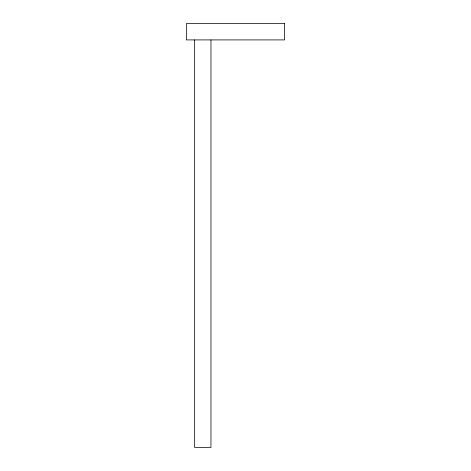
<?xml version="1.0" encoding="UTF-8"?>
<svg xmlns="http://www.w3.org/2000/svg" width="471" height="471" viewBox="0 0 471 471"><rect width="100%" height="100%" fill="white"/><g stroke="black" fill="none" stroke-linecap="round" stroke-linejoin="round"><path stroke-width="0.71" d="M210.955 39.911L210.955 447.45L194.594 447.45L194.594 39.911M284.59 23.55L186.41 23.55L186.41 39.911L284.59 39.911L284.59 23.55"/></g></svg>
